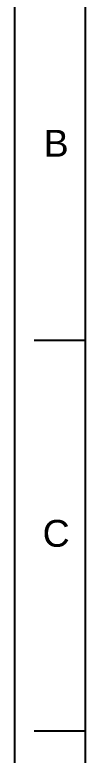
# Model space of a CAD drawing. Extents: x 10274 to 11115, y -16168 to -15573.
# Drawn here: x 10274.5 to 10294.5, y -15933 to -15722.7 of the extents above; entities that cross this region are included whole.
import ezdxf

# ---------------------------------------------------------------- set-up
doc = ezdxf.new("R2010")
doc.units = 0
doc.header["$MEASUREMENT"] = 0
doc.layers.add('FORM', color=7, linetype='CONTINUOUS')
doc.styles.get("Standard").update_dxf_attribs({"font": 'arial.ttf'})

msp = doc.modelspace()

# ---------------------------------------------------------------- linework, layer by layer
at = {"layer": 'FORM', "color": 7, "linetype": 'Continuous'}
for p, q in [((10274.49, -16167.983), (10274.49, -15573.276)), ((10294.514, -15593.299), (10294.514, -16147.959)), ((10294.514, -15815.163), (10279.961, -15815.163)), ((10294.514, -15926.095), (10279.961, -15926.095))]:
    msp.add_line(p, q, dxfattribs=at)

# ---------------------------------------------------------------- texts
at = {"layer": 'FORM', "char_height": 7.633, "attachment_point": 5}
for s, insert in [('B', (10286.251, -15759.186)), ('C', (10286.251, -15870.007))]:
    msp.add_mtext_dynamic_manual_height_columns(s, width=10.01191, gutter_width=12.515, heights=[0], dxfattribs=dict(at, insert=insert))

doc.saveas('drawing.dxf')
